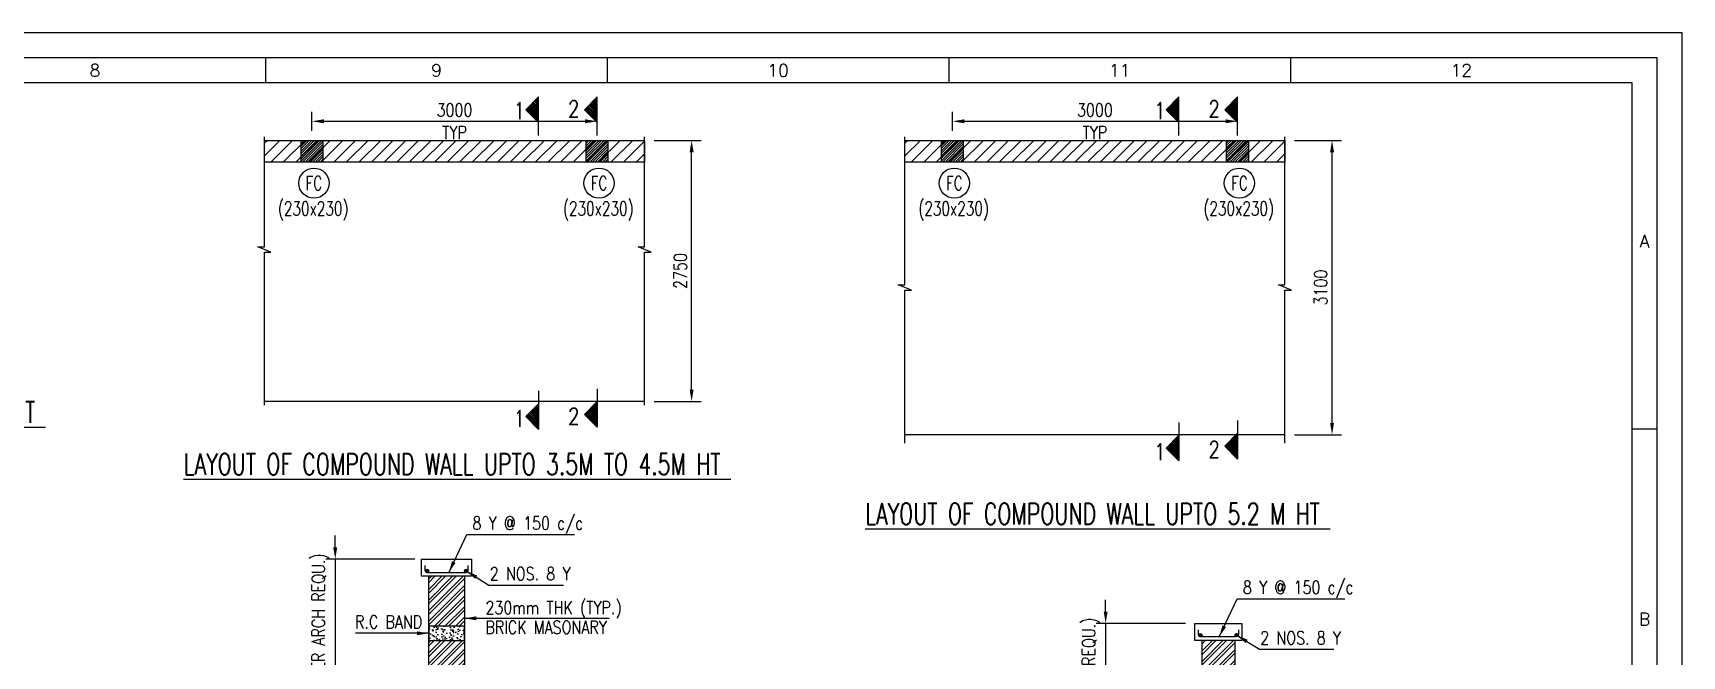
# Model space of a CAD drawing. Extents: x -69352 to 1013721, y -547461 to -186867.
# Drawn here: x 560993 to 595701, y -383728 to -370603 of the extents above; entities that cross this region are included whole.
import ezdxf
from ezdxf.enums import TextEntityAlignment as Align

# ---------------------------------------------------------------- set-up
doc = ezdxf.new("R2010")
doc.units = 0
doc.header["$LTSCALE"] = 500
doc.header["$MEASUREMENT"] = 0
doc.header["$PDMODE"] = 35
doc.header["$PDSIZE"] = -15
doc.layers.get('DEFPOINTS').update_dxf_attribs({"color": 4})
for name, color, linetype in [('PNA', 10, 'Continuous'), ('S-BRECK LINE', 8, 'Continuous'), ('S-COLUMN', 1, 'Continuous'), ('S-COLUMN CIRCLE', 9, 'Continuous'), ('S-COLUMN HATCH', 8, 'Continuous'), ('S-COLUMN NO', 2, 'Continuous'), ('S-CONCRET LINE', 4, 'Continuous'), ('S-DIM-1', 5, 'Continuous'), ('S-HATCH', 253, 'Continuous'), ('S-PCC', 9, 'Continuous'), ('S-REINFORCEMENT', 6, 'Continuous'), ('S-RETAINING WALL', 6, 'Continuous'), ('S-RETAINING WALL HATCH', 8, 'Continuous'), ('S-SECTION MARK', 1, 'Continuous'), ('S-TEXT-1 @ 1', 4, 'Continuous'), ('S-TITIL', 6, 'Continuous')]:
    doc.layers.add(name, color=color, linetype=linetype)
doc.styles.add('ROMANS', font='simplex.shx', dxfattribs={"width": 0.8, "height": 275})
doc.dimstyles.new('dim100', dxfattribs={"dimtxt": 250, "dimasz": 250, "dimexe": 200, "dimexo": 200, "dimgap": 100, "dimtad": 1, "dimdec": 0, "dimzin": 0, "dimdsep": 46, "dimtxsty": 'ROMANS', "dimcen": 0, "dimclrd": 5, "dimclre": 5, "dimclrt": 4, "dimadec": 0, "dimazin": 0, "dimtfac": 1, "dimtdec": 0, "dimtix": 1, "dimtofl": 0, "dimtmove": 2, "dimatfit": 3, "dimfxl": 0, "dimtolj": 1, "dimtzin": 0, "dimlwd": -1, "dimlwe": -1, "dimarcsym": 0})
doc.dimstyles.new('dim33.33', dxfattribs={"dimtxt": 250, "dimasz": 250, "dimexe": 200, "dimexo": 200, "dimgap": 100, "dimtad": 1, "dimdec": 0, "dimlfac": 0.333331, "dimzin": 0, "dimdsep": 46, "dimtxsty": 'ROMANS', "dimcen": 0, "dimclrd": 5, "dimclre": 5, "dimclrt": 4, "dimadec": 0, "dimazin": 0, "dimtfac": 1, "dimtdec": 0, "dimtix": 1, "dimtofl": 0, "dimtmove": 2, "dimatfit": 3, "dimfxl": 0, "dimtolj": 1, "dimtzin": 0, "dimlwd": -1, "dimlwe": -1, "dimarcsym": 0})
doc.dimstyles.new('dim50', dxfattribs={"dimtxt": 250, "dimasz": 250, "dimexe": 200, "dimexo": 200, "dimgap": 100, "dimtad": 1, "dimdec": 0, "dimlfac": 0.5, "dimzin": 0, "dimdsep": 46, "dimtxsty": 'ROMANS', "dimcen": 0, "dimclrd": 5, "dimclre": 5, "dimclrt": 4, "dimadec": 0, "dimazin": 0, "dimtfac": 1, "dimtdec": 0, "dimtix": 1, "dimtofl": 0, "dimtmove": 2, "dimatfit": 3, "dimfxl": 0, "dimtolj": 1, "dimtzin": 0, "dimlwd": -1, "dimlwe": -1, "dimarcsym": 0})
pattern_1 = [(45, (-328597.685, -32610.178), (15.2387667, -15.2387667), [])]

# ---------------------------------------------------------------- blocks, each defined once
blk = doc.blocks.new('*D577')
at = {"layer": 'DEFPOINTS', "color": 0}
for p in [(569233, -381688), (567355, -384748), (569263, -384748)]:
    blk.add_point(p, dxfattribs=at)
at = {"layer": 'S-DIM-1', "color": 5, "lineweight": -3}
for p, q in [((567355, -381438), (567355, -381188)), ((567355, -381688), (567355, -384748)), ((567355, -384998), (567355, -385248))]:
    blk.add_line(p, q, dxfattribs=at)
at = {"layer": 'S-DIM-1', "color": 5}
for p, q in [((569033, -381688), (567155, -381688)), ((569063, -384748), (567155, -384748))]:
    blk.add_line(p, q, dxfattribs=at)
for points in [[(567313, -381438), (567396, -381438), (567355, -381688)], [(567396, -384998), (567313, -384998), (567355, -384748)]]:
    blk.add_solid(points, dxfattribs=at)
at = {"layer": 'S-DIM-1', "color": 4, "insert": (567045, -383218), "char_height": 275, "attachment_point": 5, "rotation": 90, "style": 'ROMANS'}
blk.add_mtext('\\A1;(AS PER ARCH REQU.)', dxfattribs=at)
blk = doc.blocks.new('*D590')
at = {"layer": 'DEFPOINTS', "color": 0}
for p in [(585449, -383041), (583570, -386101), (585089, -386101)]:
    blk.add_point(p, dxfattribs=at)
at = {"layer": 'S-DIM-1', "color": 5, "lineweight": -3}
for p, q in [((583570, -382791), (583570, -382541)), ((583570, -383041), (583570, -386101)), ((583570, -386351), (583570, -386601))]:
    blk.add_line(p, q, dxfattribs=at)
at = {"layer": 'S-DIM-1', "color": 5}
for p, q in [((585249, -383041), (583370, -383041)), ((584889, -386101), (583370, -386101))]:
    blk.add_line(p, q, dxfattribs=at)
for points in [[(583529, -382791), (583612, -382791), (583570, -383041)], [(583612, -386351), (583529, -386351), (583570, -386101)]]:
    blk.add_solid(points, dxfattribs=at)
at = {"layer": 'S-DIM-1', "color": 4, "insert": (583261, -384571), "char_height": 275, "attachment_point": 5, "rotation": 90, "style": 'ROMANS'}
blk.add_mtext('\\A1;(AS PER ARCH REQU.)', dxfattribs=at)
blk = doc.blocks.new('A$C3C2A062F')
at = {"layer": 'S-COLUMN HATCH'}
h = blk.add_hatch(dxfattribs=at)
h.set_pattern_fill('ANSI31', color=256, scale=150, style=0)
h.set_pattern_definition([(45, (-56668.66, -124038.072), (-13.2582521, 13.2582521), [])])
h.paths.add_polyline_path([(115, -115), (-115, -115), (-115, 115), (115, 115)])
at = {"layer": 'S-COLUMN'}
for p, q in [((-115, -115), (-115, 115)), ((-115, 115), (115, 115)), ((115, 115), (115, -115)), ((115, -115), (-115, -115))]:
    blk.add_line(p, q, dxfattribs=at)
blk = doc.blocks.new('*U511')
at = {"layer": 'S-SECTION MARK', "ltscale": 5}
h = blk.add_hatch(dxfattribs=at)
h.set_pattern_fill('ANSI31', color=256, scale=172.406964, angle=-90, style=0)
h.set_pattern_definition(pattern_1)
h.paths.add_polyline_path([(267, 2343), (0, 2615), (0, 2072)])
h = blk.add_hatch(dxfattribs=at)
h.set_pattern_fill('ANSI31', color=256, scale=172.406964, angle=-90, style=0)
h.set_pattern_definition([(45, (-1838.978, -78670.945), (15.2387667, -15.2387667), [])])
h.paths.add_polyline_path([(267, -4074), (0, -4346), (0, -3802)])
at = {"layer": 'S-SECTION MARK'}
for p, q in [((0, 1802), (0, 2615)), ((0, 2615), (267, 2343)), ((0, 2072), (267, 2343)), ((0, -3533), (0, -4346)), ((0, -3802), (267, -4074)), ((0, -4346), (267, -4074))]:
    blk.add_line(p, q, dxfattribs=at)
blk = doc.blocks.new('*D716')
at = {"layer": 'DEFPOINTS', "color": 0}
for p in [(572865, -372464), (566865, -372866), (572865, -372866)]:
    blk.add_point(p, dxfattribs=at)
at = {"layer": 'S-DIM-1', "color": 5, "ltscale": 0.3}
for p, q in [((566865, -372666), (566865, -372264)), ((572865, -372666), (572865, -372264)), ((567115, -372464), (572615, -372464))]:
    blk.add_line(p, q, dxfattribs=at)
at = {"layer": 'S-DIM-1', "color": 5}
for points in [[(567115, -372422), (567115, -372505), (566865, -372464)], [(572615, -372505), (572615, -372422), (572865, -372464)]]:
    blk.add_solid(points, dxfattribs=at)
at = {"layer": 'S-DIM-1', "color": 4, "lineweight": 0, "char_height": 275, "attachment_point": 5, "style": 'ROMANS'}
for s, insert in [('\\A1;3000', (569865, -372226)), ('TYP', (569865, -372701))]:
    blk.add_mtext(s, dxfattribs=dict(at, insert=insert))
blk = doc.blocks.new('*U512')
at = {"layer": 'S-SECTION MARK', "ltscale": 5}
h = blk.add_hatch(dxfattribs=at)
h.set_pattern_fill('ANSI31', color=256, scale=172.406964, angle=-90, style=0)
h.set_pattern_definition(pattern_1)
h.paths.add_polyline_path([(267, 2343), (0, 2615), (0, 2072)])
h = blk.add_hatch(dxfattribs=at)
h.set_pattern_fill('ANSI31', color=256, scale=172.406964, angle=-90, style=0)
h.set_pattern_definition([(45, (-1838.978, -78718.643), (15.2387667, -15.2387667), [])])
h.paths.add_polyline_path([(267, -4122), (0, -4393), (0, -3850)])
at = {"layer": 'S-SECTION MARK'}
for p, q in [((0, 1802), (0, 2615)), ((0, 2615), (267, 2343)), ((0, 2072), (267, 2343)), ((0, -3581), (0, -4393)), ((0, -3850), (267, -4122)), ((0, -4393), (267, -4122))]:
    blk.add_line(p, q, dxfattribs=at)
blk = doc.blocks.new('*U513')
at = {"layer": 'S-BRECK LINE'}
blk.add_lwpolyline([(-6550, 0), (-113, 0), (-113, -275), (113, 275), (113, 0), (4750, 0)], dxfattribs=at)
blk = doc.blocks.new('*D717')
at = {"layer": 'DEFPOINTS', "color": 0}
for p in [(573865, -372866), (574856, -372866), (573865, -378366)]:
    blk.add_point(p, dxfattribs=at)
at = {"layer": 'S-DIM-1', "color": 5, "ltscale": 0.3}
for p, q in [((574065, -372866), (575056, -372866)), ((574856, -378116), (574856, -373116)), ((574065, -378366), (575056, -378366))]:
    blk.add_line(p, q, dxfattribs=at)
at = {"layer": 'S-DIM-1', "color": 5}
for points in [[(574898, -373116), (574814, -373116), (574856, -372866)], [(574814, -378116), (574898, -378116), (574856, -378366)]]:
    blk.add_solid(points, dxfattribs=at)
at = {"layer": 'S-DIM-1', "color": 4, "lineweight": 0, "insert": (574618, -375616), "char_height": 275, "attachment_point": 5, "rotation": 90, "style": 'ROMANS'}
blk.add_mtext('\\A1;2750', dxfattribs=at)
blk = doc.blocks.new('*U514')
at = {"layer": 'S-SECTION MARK', "ltscale": 5}
h = blk.add_hatch(dxfattribs=at)
h.set_pattern_fill('ANSI31', color=256, scale=172.406964, angle=-90, style=0)
h.set_pattern_definition(pattern_1)
h.paths.add_polyline_path([(267, 2343), (0, 2615), (0, 2072)])
h = blk.add_hatch(dxfattribs=at)
h.set_pattern_fill('ANSI31', color=256, scale=172.406964, angle=-90, style=0)
h.set_pattern_definition([(45, (-1838.978, -79340.725), (15.2387667, -15.2387667), [])])
h.paths.add_polyline_path([(267, -4744), (0, -5015), (0, -4472)])
at = {"layer": 'S-SECTION MARK'}
for p, q in [((0, 1802), (0, 2615)), ((0, 2615), (267, 2343)), ((0, 2072), (267, 2343)), ((0, -4203), (0, -5015)), ((0, -4472), (267, -4744)), ((0, -5015), (267, -4744))]:
    blk.add_line(p, q, dxfattribs=at)
blk = doc.blocks.new('*D719')
at = {"layer": 'DEFPOINTS', "color": 0}
for p in [(586344, -372464), (580344, -372866), (586344, -372866)]:
    blk.add_point(p, dxfattribs=at)
at = {"layer": 'S-DIM-1', "color": 5, "ltscale": 0.3}
for p, q in [((580344, -372666), (580344, -372264)), ((586344, -372666), (586344, -372264)), ((580594, -372464), (586094, -372464))]:
    blk.add_line(p, q, dxfattribs=at)
at = {"layer": 'S-DIM-1', "color": 5}
for points in [[(580594, -372422), (580594, -372505), (580344, -372464)], [(586094, -372505), (586094, -372422), (586344, -372464)]]:
    blk.add_solid(points, dxfattribs=at)
at = {"layer": 'S-DIM-1', "color": 4, "lineweight": 0, "char_height": 275, "attachment_point": 5, "style": 'ROMANS'}
for s, insert in [('\\A1;3000', (583344, -372226)), ('TYP', (583344, -372701))]:
    blk.add_mtext(s, dxfattribs=dict(at, insert=insert))
blk = doc.blocks.new('*U515')
at = {"layer": 'S-SECTION MARK', "ltscale": 5}
h = blk.add_hatch(dxfattribs=at)
h.set_pattern_fill('ANSI31', color=256, scale=172.406964, angle=-90, style=0)
h.set_pattern_definition(pattern_1)
h.paths.add_polyline_path([(267, 2343), (0, 2615), (0, 2072)])
h = blk.add_hatch(dxfattribs=at)
h.set_pattern_fill('ANSI31', color=256, scale=172.406964, angle=-90, style=0)
h.set_pattern_definition([(45, (-1838.978, -79380.776), (15.2387667, -15.2387667), [])])
h.paths.add_polyline_path([(267, -4784), (0, -5056), (0, -4512)])
at = {"layer": 'S-SECTION MARK'}
for p, q in [((0, 1802), (0, 2615)), ((0, 2615), (267, 2343)), ((0, 2072), (267, 2343)), ((0, -4243), (0, -5056)), ((0, -4512), (267, -4784)), ((0, -5056), (267, -4784))]:
    blk.add_line(p, q, dxfattribs=at)
blk = doc.blocks.new('*U516')
at = {"layer": 'S-BRECK LINE'}
blk.add_lwpolyline([(-6550, 0), (-113, 0), (-113, -275), (113, 275), (113, 0), (6350, 0)], dxfattribs=at)
blk = doc.blocks.new('*D720')
at = {"layer": 'DEFPOINTS', "color": 0}
for p in [(587344, -372866), (588335, -372866), (587344, -379066)]:
    blk.add_point(p, dxfattribs=at)
at = {"layer": 'S-DIM-1', "color": 5, "ltscale": 0.3}
for p, q in [((587544, -372866), (588535, -372866)), ((588335, -378816), (588335, -373116)), ((587544, -379066), (588535, -379066))]:
    blk.add_line(p, q, dxfattribs=at)
at = {"layer": 'S-DIM-1', "color": 5}
for points in [[(588377, -373116), (588293, -373116), (588335, -372866)], [(588293, -378816), (588377, -378816), (588335, -379066)]]:
    blk.add_solid(points, dxfattribs=at)
at = {"layer": 'S-DIM-1', "color": 4, "lineweight": 0, "insert": (588097, -375966), "char_height": 275, "attachment_point": 5, "rotation": 90, "style": 'ROMANS'}
blk.add_mtext('\\A1;3100', dxfattribs=at)
blk = doc.blocks.new('SHEET1')
at = {"elevation": -8, "flags": 128}
blk.add_lwpolyline([(674017, -125881), (763101, -125881), (763101, -63214), (674017, -63214)], close=True, dxfattribs=at)
at = {"layer": 'PNA'}
for p, q in [((733053, -63743, -8), (733053, -64273, -8)), ((740301, -63743, -8), (740301, -64273, -8)), ((747548, -63743, -8), (747548, -64273, -8)), ((754795, -63743, -8), (754795, -64273, -8)), ((762042, -71620, -8), (762572, -71620, -8))]:
    blk.add_line(p, q, dxfattribs=at)
at = {"layer": 'PNA', "color": 1, "elevation": -8}
for points in [[(675076, -125351), (762572, -125351), (762572, -63743), (675076, -63743)], [(676135, -124822), (762042, -124822), (762042, -64273), (676135, -64273)]]:
    blk.add_lwpolyline(points, close=True, dxfattribs=at)
at = {"layer": 'PNA', "style": 'ROMANS'}
for s, height, p in [('8', 265, (729431, -64008, -8)), ('9', 265, (736678, -64008, -8)), ('10', 264.8, (743925, -64008, -8)), ('11', 264.8, (751172, -64008, -8)), ('12', 264.8, (758419, -64008, -8)), ('A', 265, (762307, -67636, -8)), ('B', 265, (762307, -75660, -8))]:
    blk.add_text(s, height=height, dxfattribs=at).set_placement(p, align=Align.MIDDLE)

msp = doc.modelspace()

# ---------------------------------------------------------------- hatches: boundary and pattern name
at = {"layer": 'S-HATCH'}
h = msp.add_hatch(dxfattribs=at)
h.set_pattern_fill('ANSI32', color=256, scale=420, style=0)
h.set_pattern_definition([(45, (-8121814.13, 16055.18), (-111.369318, 111.369318), []), (45, (-8121739.88, 16055.18), (-111.369318, 111.369318), [])])
h.paths.add_polyline_path([(570073.16, -383098.433), (570073.16, -382048.433), (569323.16, -382048.433), (569323.16, -383098.433)])
h.paths.add_polyline_path([(570073.16, -383398.433), (569323.16, -383398.433), (569323.16, -384748.433), (570073.16, -384748.433)])
h = msp.add_hatch(dxfattribs=at)
h.set_pattern_fill('ANSI32', color=256, scale=420, style=0)
h.set_pattern_definition([(45, (-8105598.5, 14702.95), (-111.369318, 111.369318), []), (45, (-8105524.25, 14702.95), (-111.369318, 111.369318), [])])
h.paths.add_polyline_path([(585598.797, -384450.667), (586288.797, -384450.667), (586288.797, -383400.667), (585598.797, -383400.667)])
h.paths.add_polyline_path([(586288.797, -384750.667), (585598.797, -384750.667), (585598.797, -386100.667), (586288.797, -386100.667)])
at = {"layer": 'S-PCC', "linetype": 'ByBlock'}
h = msp.add_hatch(dxfattribs=at)
h.set_pattern_fill('AR-CONC,_O', color=256, scale=30)
h.set_pattern_definition([(50, (-17754018.3, 1026741.5), (215.1780548, -18.8256405), [22.5, -247.5]), (355, (-17754018.3, 1026741.5), (-41.6254, 225.65764), [18, -198]), (100.4514445, (-17754000.37, 1026739.93), (173.552654, 206.8319973), [19.1220576, -210.3426336]), (46.1842, (-17754018.3, 1026801.5), (320.1723992, -49.6557842), [33.75, -371.25]), (96.6356355, (-17753991.62, 1026797.36), (280.3985837, 292.23558), [28.6831026, -315.514128]), (351.184164, (-17754018.3, 1026801.5), (280.3985835, 292.23558), [27, -297.0000003]), (21, (-17753988.3, 1026786.5), (179.0721156, -120.7856672), [22.5, -247.5]), (326, (-17753988.3, 1026786.5), (72.9945996, 217.5450135), [18, -198]), (71.4514447, (-17753973.38, 1026776.43), (252.066713, 96.7593458), [19.122057, -210.3426336]), (37.5, (-17754018.3, 1026741.5), (3.6479566, 99.86815615), [0, -195.6, 0, -201, 0, -198.75]), (7.5, (-17754018.3, 1026741.5), (78.92086123, 118.32351356), [0, -114.6, 0, -191.1, 0, -75.75]), (327.5, (-17754085.2, 1026741.5), (160.14673085, -6.76646152), [0, -75, 0, -234, 0, -310.5]), (317.5, (-17754115.2, 1026741.5), (174.9558508, 30.0314947), [0, -97.5, 0, -155.4, 0, -220.5])])
h.paths.add_polyline_path([(569323.16, -383098.433), (569323.16, -383398.433), (570073.16, -383398.433), (570073.16, -383098.433)])
at = {"layer": 'S-RETAINING WALL HATCH'}
h = msp.add_hatch(dxfattribs=at)
h.set_pattern_fill('ANSI31', color=256, scale=1500, style=0)
h.set_pattern_definition([(45, (457678.04, -623241.82), (-132.58252, 132.58252), [])])
h.paths.add_polyline_path([(573864.808, -372865.56), (573864.808, -373325.56), (565864.808, -373325.56), (565864.808, -372865.56)])
h = msp.add_hatch(dxfattribs=at)
h.set_pattern_fill('ANSI31', color=256, scale=1500, style=0)
h.set_pattern_definition([(45, (471157.1, -623241.82), (-132.58252, 132.58252), [])])
h.paths.add_polyline_path([(587343.874, -372865.56), (587343.874, -373325.56), (579343.874, -373325.56), (579343.874, -372865.56)])

# ---------------------------------------------------------------- linework, layer by layer
at = {"color": 4, "ltscale": 0.25}
for p, q in [((573864.808, -378365.56, 11.068), (565864.808, -378365.56, 11.068)), ((587343.874, -379065.56, 11.068), (579343.874, -379065.56, 11.068))]:
    msp.add_line(p, q, dxfattribs=at)
at = {"layer": 'S-COLUMN', "color": 4}
for points, elevation in [([(569323.16, -384748.433), (569323.16, -382048.433)], 2.744), ([(570073.16, -382048.433), (570073.16, -384748.433)], 2.744), ([(585598.797, -386100.667), (585598.797, -383400.667)], 11.068), ([(586288.797, -383400.667), (586288.797, -386100.667)], 11.068)]:
    msp.add_lwpolyline(points, dxfattribs=dict(at, elevation=elevation))
at = {"layer": 'S-COLUMN CIRCLE'}
for centre in [(566906.101, -373766.421, 11.068), (572906.101, -373766.421, 11.068), (580385.167, -373766.421, 11.068), (586385.167, -373766.421, 11.068)]:
    msp.add_circle(centre, 317.825, dxfattribs=at)
at = {"layer": 'S-CONCRET LINE'}
for points, elevation in [([(569173.16, -382048.433), (569173.16, -381688.433), (570223.16, -381688.433), (570223.16, -382048.433)], 2.744), ([(585448.797, -383400.667), (585448.797, -383040.667), (586438.797, -383040.667), (586438.797, -383400.667)], 11.068)]:
    msp.add_lwpolyline(points, close=True, dxfattribs=dict(at, elevation=elevation))
at = {"layer": 'S-PCC', "elevation": 2.744}
msp.add_lwpolyline([(570073.16, -383098.433), (569323.16, -383098.433), (569323.16, -383398.433), (570073.16, -383398.433)], close=True, dxfattribs=at)
at = {"layer": 'S-REINFORCEMENT'}
for points, elevation in [([(570148.16, -381823.433), (570148.16, -381935.933, -0.414213562), (570110.66, -381973.433), (569285.66, -381973.433, -0.414213562), (569248.16, -381935.933), (569248.16, -381823.433)], 2.744), ([(586363.797, -383175.667), (586363.797, -383288.167, -0.414213562), (586326.297, -383325.667), (585561.297, -383325.667, -0.414213562), (585523.797, -383288.167), (585523.797, -383175.667)], 11.068)]:
    msp.add_lwpolyline(points, format="xyb", dxfattribs=dict(at, elevation=elevation))
at = {"layer": 'S-REINFORCEMENT', "const_width": 37.5}
for points, elevation in [([(569266.91, -381935.933, 1), (569304.41, -381935.933, 1)], 2.744), ([(570129.41, -381935.933, -1), (570091.91, -381935.933, -1)], 2.744), ([(585542.547, -383288.167, 1), (585580.047, -383288.167, 1)], 11.068), ([(586345.047, -383288.167, -1), (586307.547, -383288.167, -1)], 11.068)]:
    msp.add_lwpolyline(points, format="xyb", close=True, dxfattribs=dict(at, elevation=elevation))
at = {"layer": 'S-REINFORCEMENT'}
for centre in [(569285.66, -381935.933, 2.744), (570110.66, -381935.933, 2.744), (585561.297, -383288.167, 11.068), (586326.297, -383288.167, 11.068)]:
    msp.add_circle(centre, 37.5, dxfattribs=at)
at = {"layer": 'S-RETAINING WALL', "elevation": 11.068}
for points in [[(573864.808, -372865.56), (573864.808, -373325.56), (565864.808, -373325.56), (565864.808, -372865.56)], [(587343.874, -372865.56), (587343.874, -373325.56), (579343.874, -373325.56), (579343.874, -372865.56)]]:
    msp.add_lwpolyline(points, close=True, dxfattribs=at)

# ---------------------------------------------------------------- block references
at = {"xscale": 0.9920737521750241, "yscale": 0.9920737521750241, "zscale": 0.9920737521750241}
msp.add_blockref('SHEET1', (-161352.1, -307890.268, 7.46), dxfattribs=at)
at = {"layer": 'S-REINFORCEMENT', "color": 30, "lineweight": 0, "ltscale": 0.3, "xscale": 2, "yscale": 2, "zscale": 2}
for p in [(566864.808, -373095.56, 11.068), (572864.808, -373095.56, 11.068), (580343.874, -373095.56, 11.068), (586343.874, -373095.56, 11.068)]:
    msp.add_blockref('A$C3C2A062F', p, dxfattribs=at)
at = {"layer": 'S-RETAINING WALL HATCH', "xscale": -1}
for name, p in [('*U512', (571631.03, -374563.256, 11.068)), ('*U511', (572864.808, -374563.256, 11.068)), ('*U515', (585110.096, -374563.256, 11.068)), ('*U514', (586343.874, -374563.256, 11.068))]:
    msp.add_blockref(name, p, dxfattribs=at)
at = {"layer": 'S-RETAINING WALL HATCH', "xscale": 0.5, "yscale": 0.5, "zscale": 0.5, "rotation": 90}
for name, p in [('*U513', (565864.808, -375165.56, 11.068)), ('*U513', (573864.808, -375165.56, 11.068)), ('*U516', (579343.874, -375965.56, 11.068)), ('*U516', (587343.874, -375965.56, 11.068))]:
    msp.add_blockref(name, p, dxfattribs=at)

# ---------------------------------------------------------------- texts
at = {"layer": 'S-COLUMN NO', "style": 'ROMANS', "width": 0.7}
for p in [(566906.101, -373766.421, 11.068), (572906.101, -373766.421, 11.068), (580385.167, -373766.421, 11.068), (586385.167, -373766.421, 11.068)]:
    msp.add_text('FC', height=300, dxfattribs=at).set_placement(p, align=Align.MIDDLE)
for p in [(566147.857, -374299.978, 9.815), (572147.857, -374299.978, 9.815), (579626.923, -374299.978, 9.815), (585626.923, -374299.978, 9.815)]:
    msp.add_text('(230x230)', height=300, dxfattribs=at).set_placement(p, align=Align.MIDDLE_LEFT)
at = {"layer": 'S-SECTION MARK', "style": 'ROMANS', "width": 0.8}
for s, p in [('2', (572374.896, -372203.039, 11.068)), ('2', (585853.963, -372203.039, 11.068)), ('1', (571230.947, -372240.736, 11.068)), ('1', (584710.014, -372240.736, 11.068)), ('1', (571230.947, -378728.238, 11.068)), ('2', (572374.896, -378678.543, 11.068)), ('1', (584710.014, -379428.238, 11.068)), ('2', (585853.963, -379378.543, 11.068))]:
    msp.add_text(s, height=349.999, dxfattribs=at).set_placement(p, align=Align.MIDDLE)
at = {"layer": 'S-TEXT-1 @ 1', "style": 'ROMANS', "width": 0.8}
for s, p in [('8 Y @ 150 c/c', (570243.66, -380927.678, 2.744)), ('2 NOS. 8 Y', (570608.494, -381993.562, 2.744)), ('8 Y @ 150 c/c', (586459.297, -382279.912, 11.068)), ('230mm THK (TYP.)', (570516.494, -382707.931, 2.744)), ('R.C BAND', (567770.933, -383008.433, 2.744)), ('BRICK MASONARY', (570516.494, -383122.216, 2.744)), ('2 NOS. 8 Y', (586824.131, -383345.796, 11.068))]:
    msp.add_text(s, height=275, dxfattribs=at).set_placement(p, align=Align.MIDDLE_LEFT)
at = {"layer": 'S-TITIL', "color": 6, "style": 'ROMANS', "width": 0.7}
for s, p in [('%%ULAYOUT OF COMPOUND WALL UPTO 2.5M TO 3.5M HT ', (555500.271, -378589.662)), ('%%ULAYOUT OF COMPOUND WALL UPTO 3.5M TO 4.5M HT ', (569922.132, -379684.531, 11.068)), ('%%ULAYOUT OF COMPOUND WALL UPTO 5.2 M HT ', (583401.199, -380734.531, 11.068))]:
    msp.add_text(s, height=450, dxfattribs=at).set_placement(p, align=Align.MIDDLE)

# ---------------------------------------------------------------- dimensions: what is measured, and where the dimension line sits
at = {"layer": 'S-DIM-1', "color": 30, "lineweight": 0, "ltscale": 0.3}
for base, p1, p2, picture, middle in [((572864.808, -372463.716, 11.068), (566864.808, -372865.56, 11.068), (572864.808, -372865.56, 11.068), '*D716', (569864.808, -372463.716, 11.068)), ((586343.874, -372463.716, 11.068), (580343.874, -372865.56, 11.068), (586343.874, -372865.56, 11.068), '*D719', (583343.874, -372463.716, 11.068))]:
    dim = msp.add_linear_dim(base=base, p1=p1, p2=p2, text='<>\\XTYP', dimstyle='dim50', override={"dimtxt": 250, "dimasz": 250}, dxfattribs=at)
    dim.commit()
    dim.dimension.update_dxf_attribs({"geometry": picture, "text_midpoint": middle})
for base, p1, p2, picture, middle in [((574855.841, -372865.56, 11.068), (573864.808, -378365.56, 11.068), (573864.808, -372865.56, 11.068), '*D717', (574618.341, -375615.56, 11.068)), ((588334.907, -372865.56, 11.068), (587343.874, -379065.56, 11.068), (587343.874, -372865.56, 11.068), '*D720', (588097.407, -375965.56, 11.068))]:
    dim = msp.add_linear_dim(base=base, p1=p1, p2=p2, angle=90, dimstyle='dim50', override={"dimtxt": 250, "dimasz": 250}, dxfattribs=at)
    dim.commit()
    dim.dimension.update_dxf_attribs({"geometry": picture, "text_midpoint": middle})
at = {"layer": 'S-DIM-1'}
for base, p1, p2, picture, middle in [((567354.66, -384748.433, 2.744), (569233.16, -381688.433, 2.744), (569263.16, -384748.433, 2.744), '*D577', (567045.136, -383218.433, 2.744)), ((583570.297, -386100.667, 11.068), (585448.797, -383040.667, 11.068), (585088.797, -386100.667, 11.068), '*D590', (583260.773, -384570.667, 11.068))]:
    dim = msp.add_linear_dim(base=base, p1=p1, p2=p2, angle=90, text='(AS PER ARCH REQU.)', dimstyle='dim33.33', override={"dimtofl": 1, "dimtmove": 0, "dimlwd": 65533}, dxfattribs=at)
    dim.commit()
    dim.dimension.update_dxf_attribs({"geometry": picture, "text_midpoint": middle})

# ---------------------------------------------------------------- leaders
for points, dimstyle in [([(569742.66, -381973.433, 2.744), (570123.66, -381167.678, 2.744), (572389.23, -381167.678, 2.744)], 'dim33.33'), ([(570110.66, -381935.933, 2.744), (570589.73, -382233.562, 2.744), (572157.1, -382233.562, 2.744)], 'dim33.33'), ([(585958.297, -383325.667, 11.068), (586339.297, -382519.912, 11.068), (588604.866, -382519.912, 11.068)], 'dim33.33'), ([(570073.16, -382932.931, 2.744), (573119.356, -382932.931, 2.744)], 'dim100'), ([(569323.16, -383248.433, 2.744), (567780.66, -383248.433, 2.744)], 'dim33.33'), ([(586326.297, -383288.167, 11.068), (586805.366, -383585.796, 11.068), (588372.737, -383585.796, 11.068)], 'dim33.33')]:
    msp.add_leader(points, dimstyle=dimstyle, dxfattribs=at)

doc.saveas('drawing.dxf')
